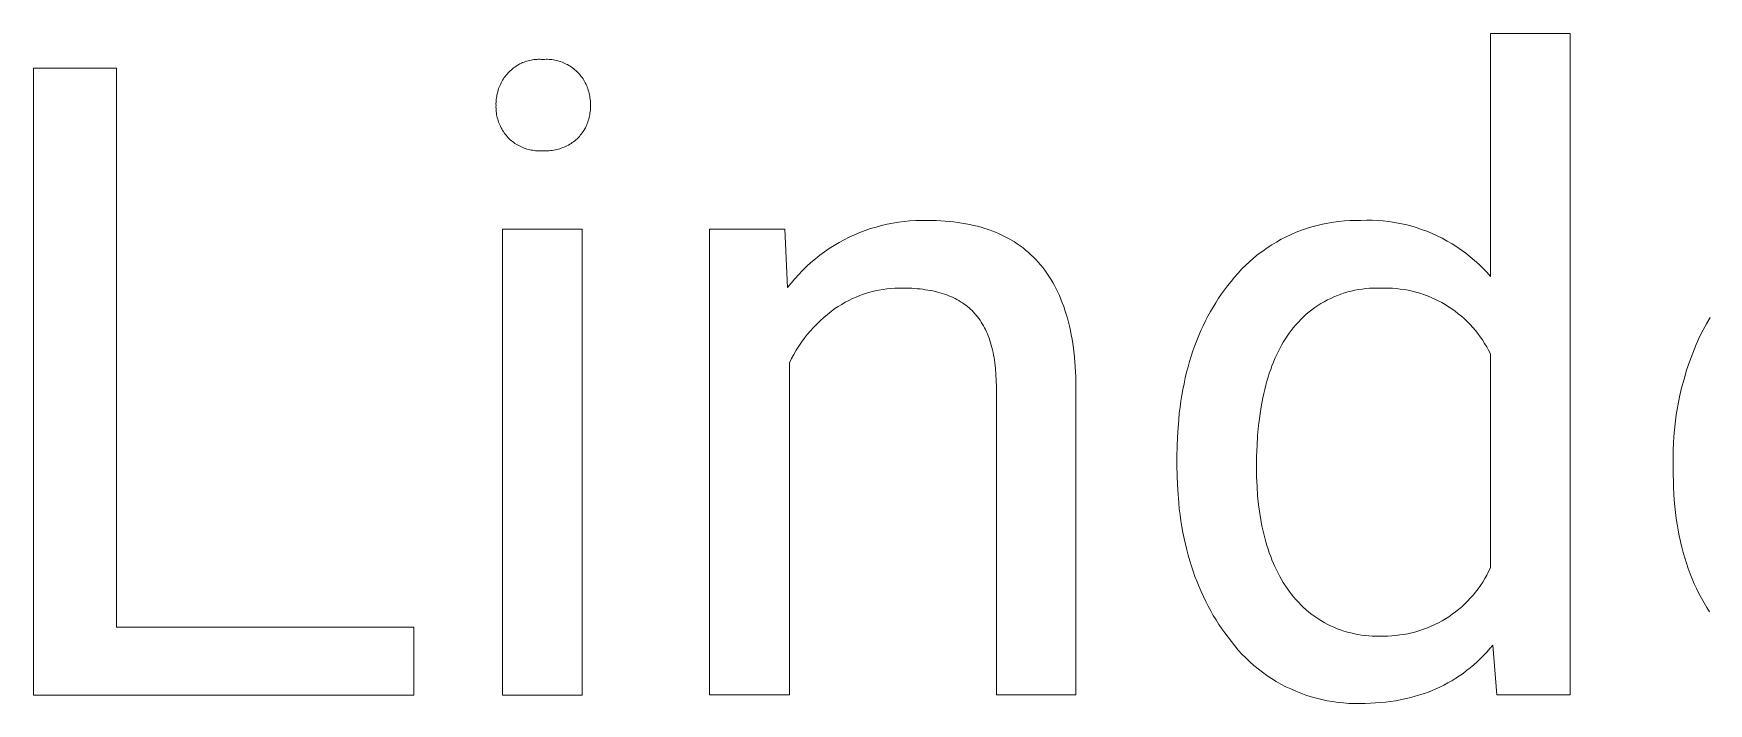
# Model space of a CAD drawing. Header units: millimetres. Extents: x -1576 to 3664, y -445 to 3215.
# Drawn here: x 2103.1 to 2235.6, y -32 to 21 of the extents above; entities that cross this region are included whole.
import ezdxf

# ---------------------------------------------------------------- set-up
doc = ezdxf.new("R2010")
doc.units = ezdxf.units.MM
doc.header["$MEASUREMENT"] = 0
doc.layers.add('Domyślny', color=7, linetype='Continuous', true_color=0x000000)

msp = doc.modelspace()

# ---------------------------------------------------------------- linework, layer by layer
at = {"layer": 'Domyślny', "color": 18, "lineweight": 15, "true_color": 0x000000}
for p, q in [((2218.35, 1.78), (2218.35, 21.01)), ((2218.35, 21.01), (2224.65, 21.01)), ((2224.65, 21.01), (2224.65, -31.34)), ((2141.45, 18.54), (2141.55, 18.6)), ((2141.55, 18.6), (2141.66, 18.65)), ((2141.66, 18.65), (2141.76, 18.7)), ((2141.76, 18.7), (2141.87, 18.74)), ((2141.87, 18.74), (2141.98, 18.78)), ((2141.98, 18.78), (2142.09, 18.82)), ((2142.09, 18.82), (2142.21, 18.85)), ((2142.21, 18.85), (2142.32, 18.88)), ((2142.32, 18.88), (2142.44, 18.9)), ((2142.44, 18.9), (2142.55, 18.92)), ((2142.55, 18.92), (2142.67, 18.94)), ((2142.67, 18.94), (2142.78, 18.95)), ((2142.78, 18.95), (2142.9, 18.96)), ((2142.9, 18.96), (2143.02, 18.97)), ((2143.02, 18.97), (2143.14, 18.97)), ((2143.14, 18.97), (2143.25, 18.96)), ((2143.25, 18.96), (2143.37, 18.96)), ((2143.37, 18.96), (2143.49, 18.96)), ((2143.49, 18.96), (2143.61, 18.97)), ((2143.61, 18.97), (2143.73, 18.97)), ((2143.73, 18.97), (2143.85, 18.96)), ((2143.85, 18.96), (2143.96, 18.95)), ((2143.96, 18.95), (2144.08, 18.94)), ((2144.08, 18.94), (2144.2, 18.92)), ((2144.2, 18.92), (2144.32, 18.9)), ((2144.32, 18.9), (2144.43, 18.87)), ((2144.43, 18.87), (2144.55, 18.84)), ((2144.55, 18.84), (2144.66, 18.81)), ((2144.66, 18.81), (2144.77, 18.78)), ((2144.77, 18.78), (2144.89, 18.73)), ((2144.89, 18.73), (2145, 18.69)), ((2145, 18.69), (2145.1, 18.64)), ((2145.1, 18.64), (2145.21, 18.59)), ((2145.21, 18.59), (2145.32, 18.54)), ((2103.05, -31.35), (2103.05, 18.27)), ((2103.05, 18.27), (2109.63, 18.27)), ((2109.63, 18.27), (2109.63, -25.99)), ((2140.11, 17.2), (2140.18, 17.3)), ((2140.18, 17.3), (2140.24, 17.41)), ((2140.24, 17.41), (2140.31, 17.51)), ((2140.31, 17.51), (2140.38, 17.61)), ((2140.38, 17.61), (2140.46, 17.71)), ((2140.46, 17.71), (2140.53, 17.8)), ((2140.53, 17.8), (2140.62, 17.89)), ((2140.62, 17.89), (2140.7, 17.98)), ((2140.7, 17.98), (2140.78, 18.06)), ((2140.78, 18.06), (2140.87, 18.14)), ((2140.87, 18.14), (2140.96, 18.21)), ((2140.96, 18.21), (2141.05, 18.28)), ((2141.05, 18.28), (2141.15, 18.35)), ((2141.15, 18.35), (2141.24, 18.42)), ((2141.24, 18.42), (2141.34, 18.48)), ((2141.34, 18.48), (2141.45, 18.54)), ((2145.32, 18.54), (2145.42, 18.48)), ((2145.42, 18.48), (2145.52, 18.42)), ((2145.52, 18.42), (2145.62, 18.35)), ((2145.62, 18.35), (2145.72, 18.28)), ((2145.72, 18.28), (2145.81, 18.21)), ((2145.81, 18.21), (2145.9, 18.14)), ((2145.9, 18.14), (2145.99, 18.06)), ((2145.99, 18.06), (2146.08, 17.98)), ((2146.08, 17.98), (2146.16, 17.89)), ((2146.16, 17.89), (2146.25, 17.8)), ((2146.25, 17.8), (2146.32, 17.71)), ((2146.32, 17.71), (2146.4, 17.61)), ((2146.4, 17.61), (2146.47, 17.51)), ((2146.47, 17.51), (2146.54, 17.41)), ((2146.54, 17.41), (2146.6, 17.3)), ((2146.6, 17.3), (2146.66, 17.2)), ((2139.67, 15.8), (2139.69, 15.92)), ((2139.69, 15.92), (2139.71, 16.04)), ((2139.71, 16.04), (2139.73, 16.16)), ((2139.73, 16.16), (2139.76, 16.28)), ((2139.76, 16.28), (2139.79, 16.4)), ((2139.79, 16.4), (2139.82, 16.52)), ((2139.82, 16.52), (2139.86, 16.64)), ((2139.86, 16.64), (2139.91, 16.75)), ((2139.91, 16.75), (2139.95, 16.87)), ((2139.95, 16.87), (2140, 16.98)), ((2140, 16.98), (2140.06, 17.09)), ((2140.06, 17.09), (2140.11, 17.2)), ((2146.66, 17.2), (2146.72, 17.09)), ((2146.72, 17.09), (2146.78, 16.98)), ((2146.78, 16.98), (2146.83, 16.87)), ((2146.83, 16.87), (2146.87, 16.75)), ((2146.87, 16.75), (2146.92, 16.64)), ((2146.92, 16.64), (2146.95, 16.52)), ((2146.95, 16.52), (2146.99, 16.4)), ((2146.99, 16.4), (2147.02, 16.28)), ((2147.02, 16.28), (2147.05, 16.16)), ((2147.05, 16.16), (2147.07, 16.04)), ((2147.07, 16.04), (2147.09, 15.92)), ((2147.09, 15.92), (2147.1, 15.8)), ((2139.65, 15.43), (2139.66, 15.56)), ((2139.66, 15.31), (2139.65, 15.43)), ((2139.65, 15.19), (2139.66, 15.31)), ((2139.66, 15.07), (2139.65, 15.19)), ((2139.66, 15.68), (2139.67, 15.8)), ((2139.66, 15.56), (2139.66, 15.68)), ((2139.66, 14.95), (2139.66, 15.07)), ((2139.67, 14.82), (2139.66, 14.95)), ((2139.69, 14.7), (2139.67, 14.82)), ((2139.7, 14.58), (2139.69, 14.7)), ((2139.73, 14.46), (2139.7, 14.58)), ((2147.07, 14.58), (2147.05, 14.46)), ((2147.09, 14.7), (2147.07, 14.58)), ((2147.11, 14.82), (2147.09, 14.7)), ((2147.1, 15.8), (2147.12, 15.68)), ((2147.12, 14.95), (2147.11, 14.82)), ((2147.12, 15.68), (2147.12, 15.56)), ((2147.12, 15.56), (2147.12, 15.43)), ((2147.12, 15.43), (2147.12, 15.31)), ((2147.12, 15.31), (2147.13, 15.19)), ((2147.13, 15.19), (2147.12, 15.07)), ((2147.12, 15.07), (2147.12, 14.95)), ((2139.75, 14.35), (2139.73, 14.46)), ((2139.79, 14.23), (2139.75, 14.35)), ((2139.82, 14.11), (2139.79, 14.23)), ((2139.86, 14), (2139.82, 14.11)), ((2139.9, 13.88), (2139.86, 14)), ((2139.95, 13.77), (2139.9, 13.88)), ((2140, 13.66), (2139.95, 13.77)), ((2140.05, 13.55), (2140, 13.66)), ((2140.11, 13.45), (2140.05, 13.55)), ((2140.17, 13.34), (2140.11, 13.45)), ((2140.24, 13.24), (2140.17, 13.34)), ((2146.61, 13.34), (2146.54, 13.24)), ((2146.67, 13.45), (2146.61, 13.34)), ((2146.73, 13.55), (2146.67, 13.45)), ((2146.78, 13.66), (2146.73, 13.55)), ((2146.83, 13.77), (2146.78, 13.66)), ((2146.88, 13.88), (2146.83, 13.77)), ((2146.92, 14), (2146.88, 13.88)), ((2146.96, 14.11), (2146.92, 14)), ((2146.99, 14.23), (2146.96, 14.11)), ((2147.02, 14.35), (2146.99, 14.23)), ((2147.05, 14.46), (2147.02, 14.35)), ((2140.31, 13.14), (2140.24, 13.24)), ((2140.38, 13.04), (2140.31, 13.14)), ((2140.45, 12.95), (2140.38, 13.04)), ((2140.53, 12.85), (2140.45, 12.95)), ((2140.62, 12.76), (2140.53, 12.85)), ((2140.7, 12.68), (2140.62, 12.76)), ((2140.78, 12.6), (2140.7, 12.68)), ((2140.87, 12.52), (2140.78, 12.6)), ((2140.96, 12.45), (2140.87, 12.52)), ((2141.06, 12.38), (2140.96, 12.45)), ((2141.15, 12.31), (2141.06, 12.38)), ((2141.25, 12.25), (2141.15, 12.31)), ((2141.35, 12.19), (2141.25, 12.25)), ((2141.45, 12.13), (2141.35, 12.19)), ((2141.56, 12.08), (2141.45, 12.13)), ((2141.66, 12.03), (2141.56, 12.08)), ((2141.77, 11.98), (2141.66, 12.03)), ((2141.88, 11.94), (2141.77, 11.98)), ((2141.99, 11.9), (2141.88, 11.94)), ((2144.94, 11.97), (2144.82, 11.92)), ((2145.05, 12.01), (2144.94, 11.97)), ((2145.16, 12.06), (2145.05, 12.01)), ((2145.27, 12.12), (2145.16, 12.06)), ((2145.38, 12.17), (2145.27, 12.12)), ((2145.49, 12.24), (2145.38, 12.17)), ((2145.59, 12.3), (2145.49, 12.24)), ((2145.69, 12.37), (2145.59, 12.3)), ((2145.79, 12.44), (2145.69, 12.37)), ((2145.89, 12.52), (2145.79, 12.44)), ((2145.98, 12.6), (2145.89, 12.52)), ((2146.08, 12.68), (2145.98, 12.6)), ((2146.16, 12.76), (2146.08, 12.68)), ((2146.25, 12.85), (2146.16, 12.76)), ((2146.32, 12.95), (2146.25, 12.85)), ((2146.4, 13.04), (2146.32, 12.95)), ((2146.47, 13.14), (2146.4, 13.04)), ((2146.54, 13.24), (2146.47, 13.14)), ((2142.1, 11.86), (2141.99, 11.9)), ((2142.21, 11.83), (2142.1, 11.86)), ((2142.33, 11.81), (2142.21, 11.83)), ((2142.44, 11.78), (2142.33, 11.81)), ((2142.56, 11.76), (2142.44, 11.78)), ((2142.67, 11.75), (2142.56, 11.76)), ((2142.79, 11.73), (2142.67, 11.75)), ((2142.9, 11.73), (2142.79, 11.73)), ((2143.02, 11.72), (2142.9, 11.73)), ((2143.14, 11.72), (2143.02, 11.72)), ((2143.26, 11.73), (2143.14, 11.72)), ((2143.37, 11.73), (2143.26, 11.73)), ((2143.49, 11.73), (2143.37, 11.73)), ((2143.62, 11.72), (2143.49, 11.73)), ((2143.74, 11.72), (2143.62, 11.72)), ((2143.86, 11.73), (2143.74, 11.72)), ((2143.99, 11.74), (2143.86, 11.73)), ((2144.11, 11.75), (2143.99, 11.74)), ((2144.23, 11.77), (2144.11, 11.75)), ((2144.35, 11.79), (2144.23, 11.77)), ((2144.47, 11.82), (2144.35, 11.79)), ((2144.59, 11.85), (2144.47, 11.82)), ((2144.71, 11.88), (2144.59, 11.85)), ((2144.82, 11.92), (2144.71, 11.88)), ((2140.16, -31.35), (2140.16, 5.52)), ((2140.16, 5.52), (2146.46, 5.52)), ((2146.46, 5.52), (2146.46, -31.35)), ((2156.55, -31.34), (2156.55, 5.53)), ((2156.55, 5.53), (2162.52, 5.53)), ((2162.52, 5.53), (2162.73, 0.89)), ((2168.44, 5.25), (2168.87, 5.41)), ((2168.87, 5.41), (2169.3, 5.56)), ((2169.3, 5.56), (2169.73, 5.69)), ((2169.73, 5.69), (2170.17, 5.81)), ((2170.17, 5.81), (2170.61, 5.91)), ((2170.61, 5.91), (2171.06, 6)), ((2171.06, 6), (2171.51, 6.08)), ((2171.51, 6.08), (2171.96, 6.13)), ((2171.96, 6.13), (2172.41, 6.18)), ((2172.41, 6.18), (2172.87, 6.2)), ((2172.87, 6.2), (2173.32, 6.21)), ((2173.32, 6.21), (2173.77, 6.21)), ((2173.77, 6.21), (2174.14, 6.21)), ((2174.14, 6.21), (2174.49, 6.2)), ((2174.49, 6.2), (2174.85, 6.18)), ((2174.85, 6.18), (2175.19, 6.16)), ((2175.19, 6.16), (2175.53, 6.13)), ((2175.53, 6.13), (2175.87, 6.09)), ((2175.87, 6.09), (2176.19, 6.05)), ((2176.19, 6.05), (2176.52, 6)), ((2176.52, 6), (2176.83, 5.95)), ((2176.83, 5.95), (2177.15, 5.89)), ((2177.15, 5.89), (2177.45, 5.82)), ((2177.45, 5.82), (2177.75, 5.75)), ((2177.75, 5.75), (2178.05, 5.67)), ((2178.05, 5.67), (2178.34, 5.58)), ((2178.34, 5.58), (2178.62, 5.49)), ((2178.62, 5.49), (2178.9, 5.39)), ((2178.9, 5.39), (2179.17, 5.28)), ((2202.99, 5.27), (2203.39, 5.43)), ((2203.39, 5.43), (2203.8, 5.57)), ((2203.8, 5.57), (2204.22, 5.7)), ((2204.22, 5.7), (2204.64, 5.82)), ((2204.64, 5.82), (2205.06, 5.92)), ((2205.06, 5.92), (2205.49, 6)), ((2205.49, 6), (2205.92, 6.07)), ((2205.92, 6.07), (2206.35, 6.13)), ((2206.35, 6.13), (2206.79, 6.17)), ((2206.79, 6.17), (2207.22, 6.2)), ((2207.22, 6.2), (2207.66, 6.21)), ((2207.66, 6.21), (2208.09, 6.21)), ((2208.09, 6.21), (2208.54, 6.22)), ((2208.54, 6.22), (2208.98, 6.22)), ((2208.98, 6.22), (2209.43, 6.2)), ((2209.43, 6.2), (2209.87, 6.17)), ((2209.87, 6.17), (2210.31, 6.12)), ((2210.31, 6.12), (2210.75, 6.05)), ((2210.75, 6.05), (2211.19, 5.97)), ((2211.19, 5.97), (2211.62, 5.88)), ((2211.62, 5.88), (2212.06, 5.77)), ((2212.06, 5.77), (2212.48, 5.64)), ((2212.48, 5.64), (2212.9, 5.5)), ((2212.9, 5.5), (2213.32, 5.35)), ((2213.32, 5.35), (2213.73, 5.18)), ((2165.65, 3.73), (2166.03, 3.99)), ((2166.03, 3.99), (2166.41, 4.23)), ((2166.41, 4.23), (2166.8, 4.46)), ((2166.8, 4.46), (2167.2, 4.68)), ((2167.2, 4.68), (2167.61, 4.88)), ((2167.61, 4.88), (2168.02, 5.07)), ((2168.02, 5.07), (2168.44, 5.25)), ((2179.17, 5.28), (2179.43, 5.17)), ((2179.43, 5.17), (2179.69, 5.05)), ((2179.69, 5.05), (2179.95, 4.92)), ((2179.95, 4.92), (2180.2, 4.79)), ((2180.2, 4.79), (2180.44, 4.65)), ((2180.44, 4.65), (2180.68, 4.51)), ((2180.68, 4.51), (2180.91, 4.36)), ((2180.91, 4.36), (2181.14, 4.2)), ((2181.14, 4.2), (2181.36, 4.03)), ((2181.36, 4.03), (2181.57, 3.86)), ((2200.33, 3.79), (2200.68, 4.04)), ((2200.68, 4.04), (2201.05, 4.28)), ((2201.05, 4.28), (2201.42, 4.5)), ((2201.42, 4.5), (2201.8, 4.72)), ((2201.8, 4.72), (2202.19, 4.91)), ((2202.19, 4.91), (2202.59, 5.1)), ((2202.59, 5.1), (2202.99, 5.27)), ((2213.73, 5.18), (2214.14, 4.99)), ((2214.14, 4.99), (2214.54, 4.8)), ((2214.54, 4.8), (2214.93, 4.58)), ((2214.93, 4.58), (2215.31, 4.36)), ((2215.31, 4.36), (2215.69, 4.12)), ((2215.69, 4.12), (2216.06, 3.87)), ((2164.25, 2.58), (2164.58, 2.88)), ((2164.58, 2.88), (2164.93, 3.18)), ((2164.93, 3.18), (2165.29, 3.46)), ((2165.29, 3.46), (2165.65, 3.73)), ((2181.57, 3.86), (2181.78, 3.69)), ((2181.78, 3.69), (2181.99, 3.5)), ((2181.99, 3.5), (2182.18, 3.31)), ((2182.18, 3.31), (2182.38, 3.12)), ((2182.38, 3.12), (2182.56, 2.91)), ((2182.56, 2.91), (2182.74, 2.7)), ((2182.74, 2.7), (2182.92, 2.49)), ((2198.68, 2.37), (2198.99, 2.68)), ((2198.99, 2.68), (2199.31, 2.97)), ((2199.31, 2.97), (2199.64, 3.26)), ((2199.64, 3.26), (2199.98, 3.53)), ((2199.98, 3.53), (2200.33, 3.79)), ((2216.06, 3.87), (2216.41, 3.61)), ((2216.41, 3.61), (2216.76, 3.33)), ((2216.76, 3.33), (2217.1, 3.04)), ((2217.1, 3.04), (2217.43, 2.74)), ((2217.43, 2.74), (2217.75, 2.43)), ((2163.01, 1.25), (2163.3, 1.59)), ((2163.3, 1.59), (2163.61, 1.93)), ((2163.61, 1.93), (2163.92, 2.26)), ((2163.92, 2.26), (2164.25, 2.58)), ((2182.92, 2.49), (2183.09, 2.27)), ((2183.09, 2.27), (2183.25, 2.04)), ((2183.25, 2.04), (2183.41, 1.8)), ((2183.41, 1.8), (2183.56, 1.56)), ((2183.56, 1.56), (2183.71, 1.31)), ((2197.55, 1.04), (2197.82, 1.39)), ((2197.82, 1.39), (2198.09, 1.73)), ((2198.09, 1.73), (2198.38, 2.05)), ((2198.38, 2.05), (2198.68, 2.37)), ((2217.75, 2.43), (2218.06, 2.11)), ((2218.06, 2.11), (2218.35, 1.78)), ((2162.73, 0.89), (2163.01, 1.25)), ((2167.86, 0.02), (2167.57, -0.12)), ((2168.15, 0.15), (2167.86, 0.02)), ((2168.44, 0.26), (2168.15, 0.15)), ((2168.74, 0.37), (2168.44, 0.26)), ((2169.04, 0.47), (2168.74, 0.37)), ((2169.35, 0.55), (2169.04, 0.47)), ((2169.65, 0.63), (2169.35, 0.55)), ((2169.96, 0.69), (2169.65, 0.63)), ((2170.28, 0.75), (2169.96, 0.69)), ((2170.59, 0.79), (2170.28, 0.75)), ((2170.91, 0.82), (2170.59, 0.79)), ((2171.22, 0.84), (2170.91, 0.82)), ((2171.54, 0.85), (2171.22, 0.84)), ((2171.86, 0.85), (2171.54, 0.85)), ((2172.32, 0.85), (2171.86, 0.85)), ((2172.55, 0.84), (2172.32, 0.85)), ((2172.77, 0.82), (2172.55, 0.84)), ((2172.99, 0.81), (2172.77, 0.82)), ((2173.21, 0.79), (2172.99, 0.81)), ((2173.42, 0.76), (2173.21, 0.79)), ((2173.63, 0.73), (2173.42, 0.76)), ((2173.83, 0.7), (2173.63, 0.73)), ((2174.03, 0.67), (2173.83, 0.7)), ((2174.23, 0.63), (2174.03, 0.67)), ((2174.42, 0.58), (2174.23, 0.63)), ((2174.61, 0.54), (2174.42, 0.58)), ((2174.79, 0.49), (2174.61, 0.54)), ((2174.97, 0.43), (2174.79, 0.49)), ((2175.15, 0.37), (2174.97, 0.43)), ((2175.32, 0.31), (2175.15, 0.37)), ((2175.49, 0.25), (2175.32, 0.31)), ((2175.66, 0.18), (2175.49, 0.25)), ((2175.82, 0.11), (2175.66, 0.18)), ((2175.98, 0.03), (2175.82, 0.11)), ((2176.13, -0.05), (2175.98, 0.03)), ((2183.71, 1.31), (2183.85, 1.06)), ((2183.85, 1.06), (2183.99, 0.8)), ((2183.99, 0.8), (2184.12, 0.53)), ((2184.12, 0.53), (2184.24, 0.26)), ((2184.24, 0.26), (2184.36, -0.02)), ((2196.61, -0.3), (2196.84, 0.05)), ((2196.84, 0.05), (2197.07, 0.39)), ((2197.07, 0.39), (2197.31, 0.72)), ((2197.31, 0.72), (2197.55, 1.04)), ((2205.71, 0.04), (2205.45, -0.08)), ((2205.97, 0.16), (2205.71, 0.04)), ((2206.24, 0.27), (2205.97, 0.16)), ((2206.51, 0.38), (2206.24, 0.27)), ((2206.79, 0.47), (2206.51, 0.38)), ((2207.06, 0.55), (2206.79, 0.47)), ((2207.34, 0.62), (2207.06, 0.55)), ((2207.63, 0.69), (2207.34, 0.62)), ((2207.91, 0.74), (2207.63, 0.69)), ((2208.2, 0.78), (2207.91, 0.74)), ((2208.49, 0.82), (2208.2, 0.78)), ((2208.78, 0.84), (2208.49, 0.82)), ((2209.07, 0.85), (2208.78, 0.84)), ((2209.35, 0.86), (2209.07, 0.85)), ((2209.64, 0.85), (2209.35, 0.86)), ((2209.96, 0.86), (2209.64, 0.85)), ((2210.28, 0.86), (2209.96, 0.86)), ((2210.59, 0.84), (2210.28, 0.86)), ((2210.91, 0.82), (2210.59, 0.84)), ((2211.22, 0.78), (2210.91, 0.82)), ((2211.53, 0.74), (2211.22, 0.78)), ((2211.84, 0.68), (2211.53, 0.74)), ((2212.15, 0.61), (2211.84, 0.68)), ((2212.46, 0.53), (2212.15, 0.61)), ((2212.76, 0.45), (2212.46, 0.53)), ((2213.06, 0.35), (2212.76, 0.45)), ((2213.36, 0.24), (2213.06, 0.35)), ((2213.65, 0.12), (2213.36, 0.24)), ((2213.94, -0.01), (2213.65, 0.12)), ((2165.88, -1.23), (2165.59, -1.47)), ((2166.18, -0.99), (2165.88, -1.23)), ((2166.48, -0.77), (2166.18, -0.99)), ((2166.74, -0.59), (2166.48, -0.77)), ((2167.01, -0.43), (2166.74, -0.59)), ((2167.29, -0.27), (2167.01, -0.43)), ((2167.57, -0.12), (2167.29, -0.27)), ((2176.28, -0.13), (2176.13, -0.05)), ((2176.42, -0.22), (2176.28, -0.13)), ((2176.56, -0.31), (2176.42, -0.22)), ((2176.7, -0.41), (2176.56, -0.31)), ((2176.83, -0.5), (2176.7, -0.41)), ((2176.96, -0.61), (2176.83, -0.5)), ((2177.09, -0.71), (2176.96, -0.61)), ((2177.21, -0.82), (2177.09, -0.71)), ((2177.33, -0.93), (2177.21, -0.82)), ((2177.44, -1.05), (2177.33, -0.93)), ((2177.55, -1.17), (2177.44, -1.05)), ((2177.66, -1.29), (2177.55, -1.17)), ((2177.76, -1.42), (2177.66, -1.29)), ((2184.36, -0.02), (2184.47, -0.31)), ((2184.47, -0.31), (2184.58, -0.6)), ((2184.58, -0.6), (2184.68, -0.9)), ((2184.68, -0.9), (2184.78, -1.21)), ((2184.78, -1.21), (2184.87, -1.52)), ((2195.99, -1.37), (2196.19, -1.01)), ((2196.19, -1.01), (2196.4, -0.65)), ((2196.4, -0.65), (2196.61, -0.3)), ((2203.78, -1.22), (2203.56, -1.42)), ((2204, -1.03), (2203.78, -1.22)), ((2204.22, -0.86), (2204, -1.03)), ((2204.46, -0.68), (2204.22, -0.86)), ((2204.7, -0.52), (2204.46, -0.68)), ((2204.94, -0.37), (2204.7, -0.52)), ((2205.19, -0.22), (2204.94, -0.37)), ((2205.45, -0.08), (2205.19, -0.22)), ((2214.22, -0.15), (2213.94, -0.01)), ((2214.5, -0.29), (2214.22, -0.15)), ((2214.77, -0.45), (2214.5, -0.29)), ((2215.04, -0.62), (2214.77, -0.45)), ((2215.3, -0.79), (2215.04, -0.62)), ((2215.56, -0.98), (2215.3, -0.79)), ((2215.81, -1.17), (2215.56, -0.98)), ((2216.05, -1.37), (2215.81, -1.17)), ((2164.53, -2.54), (2164.28, -2.83)), ((2164.78, -2.26), (2164.53, -2.54)), ((2165.04, -1.99), (2164.78, -2.26)), ((2165.31, -1.73), (2165.04, -1.99)), ((2165.59, -1.47), (2165.31, -1.73)), ((2177.86, -1.55), (2177.76, -1.42)), ((2177.96, -1.69), (2177.86, -1.55)), ((2178.05, -1.83), (2177.96, -1.69)), ((2178.14, -1.97), (2178.05, -1.83)), ((2178.23, -2.12), (2178.14, -1.97)), ((2178.31, -2.28), (2178.23, -2.12)), ((2178.39, -2.43), (2178.31, -2.28)), ((2178.47, -2.6), (2178.39, -2.43)), ((2178.54, -2.76), (2178.47, -2.6)), ((2184.87, -1.52), (2184.96, -1.84)), ((2184.96, -1.84), (2185.03, -2.17)), ((2185.03, -2.17), (2185.11, -2.5)), ((2185.11, -2.5), (2185.18, -2.84)), ((2195.27, -2.9), (2195.44, -2.51)), ((2195.44, -2.51), (2195.61, -2.12)), ((2195.61, -2.12), (2195.8, -1.74)), ((2195.8, -1.74), (2195.99, -1.37)), ((2202.59, -2.49), (2202.42, -2.72)), ((2202.77, -2.26), (2202.59, -2.49)), ((2202.96, -2.04), (2202.77, -2.26)), ((2203.15, -1.83), (2202.96, -2.04)), ((2203.35, -1.62), (2203.15, -1.83)), ((2203.56, -1.42), (2203.35, -1.62)), ((2216.29, -1.58), (2216.05, -1.37)), ((2216.52, -1.8), (2216.29, -1.58)), ((2216.74, -2.02), (2216.52, -1.8)), ((2216.95, -2.26), (2216.74, -2.02)), ((2217.16, -2.49), (2216.95, -2.26)), ((2217.35, -2.74), (2217.16, -2.49)), ((2234.93, -2.96), (2235.18, -2.46)), ((2235.18, -2.46), (2235.45, -1.96)), ((2235.45, -1.96), (2235.73, -1.47)), ((2163.61, -3.75), (2163.41, -4.07)), ((2163.83, -3.43), (2163.61, -3.75)), ((2164.05, -3.13), (2163.83, -3.43)), ((2164.28, -2.83), (2164.05, -3.13)), ((2178.61, -2.93), (2178.54, -2.76)), ((2178.67, -3.11), (2178.61, -2.93)), ((2178.73, -3.28), (2178.67, -3.11)), ((2178.79, -3.47), (2178.73, -3.28)), ((2178.85, -3.65), (2178.79, -3.47)), ((2178.9, -3.84), (2178.85, -3.65)), ((2178.95, -4.04), (2178.9, -3.84)), ((2185.18, -2.84), (2185.24, -3.18)), ((2185.24, -3.18), (2185.3, -3.53)), ((2185.3, -3.53), (2185.35, -3.89)), ((2185.35, -3.89), (2185.43, -4.62)), ((2194.81, -4.11), (2194.96, -3.7)), ((2194.96, -3.7), (2195.11, -3.29)), ((2195.11, -3.29), (2195.27, -2.9)), ((2201.68, -3.92), (2201.55, -4.18)), ((2201.82, -3.67), (2201.68, -3.92)), ((2201.96, -3.42), (2201.82, -3.67)), ((2202.11, -3.18), (2201.96, -3.42)), ((2202.26, -2.95), (2202.11, -3.18)), ((2202.42, -2.72), (2202.26, -2.95)), ((2217.54, -2.99), (2217.35, -2.74)), ((2217.72, -3.25), (2217.54, -2.99)), ((2217.89, -3.52), (2217.72, -3.25)), ((2218.06, -3.79), (2217.89, -3.52)), ((2218.21, -4.07), (2218.06, -3.79)), ((2234.36, -4.29), (2234.64, -3.62)), ((2234.64, -3.62), (2234.93, -2.96)), ((2163.04, -4.72), (2162.87, -5.06)), ((2162.87, -5.06), (2162.87, -31.34)), ((2163.22, -4.39), (2163.04, -4.72)), ((2163.41, -4.07), (2163.22, -4.39)), ((2178.99, -4.24), (2178.95, -4.04)), ((2179.03, -4.44), (2178.99, -4.24)), ((2179.07, -4.65), (2179.03, -4.44)), ((2179.1, -4.86), (2179.07, -4.65)), ((2179.13, -5.07), (2179.1, -4.86)), ((2179.18, -5.52), (2179.13, -5.07)), ((2185.43, -4.62), (2185.49, -5.38)), ((2194.42, -5.38), (2194.54, -4.95)), ((2194.54, -4.95), (2194.67, -4.52)), ((2194.67, -4.52), (2194.81, -4.11)), ((2201.06, -5.29), (2200.96, -5.58)), ((2201.18, -5), (2201.06, -5.29)), ((2201.3, -4.72), (2201.18, -5)), ((2201.42, -4.45), (2201.3, -4.72)), ((2201.55, -4.18), (2201.42, -4.45)), ((2218.35, -4.35), (2218.21, -4.07)), ((2218.35, -21.29), (2218.35, -4.35)), ((2233.88, -5.65), (2234.11, -4.97)), ((2234.11, -4.97), (2234.36, -4.29)), ((2179.22, -5.98), (2179.18, -5.52)), ((2179.24, -6.45), (2179.22, -5.98)), ((2179.25, -6.95), (2179.24, -6.45)), ((2185.49, -5.38), (2185.54, -6.17)), ((2185.54, -6.17), (2185.55, -6.98)), ((2194.11, -6.71), (2194.2, -6.26)), ((2194.2, -6.26), (2194.31, -5.81)), ((2194.31, -5.81), (2194.42, -5.38)), ((2200.66, -6.51), (2200.57, -6.83)), ((2200.75, -6.19), (2200.66, -6.51)), ((2200.85, -5.89), (2200.75, -6.19)), ((2200.96, -5.58), (2200.85, -5.89)), ((2233.48, -7.04), (2233.67, -6.34)), ((2233.67, -6.34), (2233.88, -5.65)), ((2179.25, -31.34), (2179.25, -6.95)), ((2185.55, -6.98), (2185.55, -31.34)), ((2193.86, -8.09), (2193.93, -7.62)), ((2193.93, -7.62), (2194.01, -7.16)), ((2194.01, -7.16), (2194.11, -6.71)), ((2200.34, -7.83), (2200.2, -8.54)), ((2200.41, -7.49), (2200.34, -7.83)), ((2200.49, -7.16), (2200.41, -7.49)), ((2200.57, -6.83), (2200.49, -7.16)), ((2233.18, -8.46), (2233.32, -7.75)), ((2233.32, -7.75), (2233.48, -7.04)), ((2193.68, -9.54), (2193.73, -9.05)), ((2193.73, -9.05), (2193.79, -8.57)), ((2193.79, -8.57), (2193.86, -8.09)), ((2200.09, -9.27), (2200, -10.02)), ((2200.2, -8.54), (2200.09, -9.27)), ((2232.97, -9.88), (2233.06, -9.17)), ((2233.06, -9.17), (2233.18, -8.46)), ((2193.55, -11.55), (2193.6, -10.53)), ((2193.6, -10.53), (2193.68, -9.54)), ((2200, -10.02), (2199.93, -10.81)), ((2232.85, -11.33), (2232.9, -10.6)), ((2232.9, -10.6), (2232.97, -9.88)), ((2193.54, -12.6), (2193.55, -11.55)), ((2199.88, -11.62), (2199.85, -12.45)), ((2199.93, -10.81), (2199.88, -11.62)), ((2232.82, -12.05), (2232.85, -11.33)), ((2193.54, -13.07), (2193.54, -12.6)), ((2193.56, -14.12), (2193.54, -13.07)), ((2199.85, -12.45), (2199.84, -13.32)), ((2232.82, -12.77), (2232.82, -12.05)), ((2232.82, -13.92), (2232.82, -12.77)), ((2193.6, -15.13), (2193.56, -14.12)), ((2199.84, -13.32), (2199.85, -14.09)), ((2199.85, -14.09), (2199.88, -14.84)), ((2232.83, -14.43), (2232.82, -13.92)), ((2232.84, -14.94), (2232.83, -14.43)), ((2193.68, -16.13), (2193.6, -15.13)), ((2199.88, -14.84), (2199.93, -15.58)), ((2199.93, -15.58), (2200, -16.29)), ((2232.86, -15.44), (2232.84, -14.94)), ((2232.9, -15.93), (2232.86, -15.44)), ((2193.73, -16.62), (2193.68, -16.13)), ((2193.79, -17.1), (2193.73, -16.62)), ((2193.86, -17.57), (2193.79, -17.1)), ((2200, -16.29), (2200.09, -16.98)), ((2200.09, -16.98), (2200.2, -17.64)), ((2232.94, -16.42), (2232.9, -15.93)), ((2232.99, -16.9), (2232.94, -16.42)), ((2233.05, -17.37), (2232.99, -16.9)), ((2193.94, -18.04), (2193.86, -17.57)), ((2194.02, -18.5), (2193.94, -18.04)), ((2194.11, -18.96), (2194.02, -18.5)), ((2200.2, -17.64), (2200.27, -17.97)), ((2200.27, -17.97), (2200.34, -18.29)), ((2200.34, -18.29), (2200.41, -18.6)), ((2233.12, -17.84), (2233.05, -17.37)), ((2233.2, -18.3), (2233.12, -17.84)), ((2233.28, -18.75), (2233.2, -18.3)), ((2194.21, -19.41), (2194.11, -18.96)), ((2194.32, -19.85), (2194.21, -19.41)), ((2194.43, -20.29), (2194.32, -19.85)), ((2200.41, -18.6), (2200.49, -18.91)), ((2200.49, -18.91), (2200.57, -19.22)), ((2200.57, -19.22), (2200.66, -19.52)), ((2200.66, -19.52), (2200.75, -19.81)), ((2200.75, -19.81), (2200.85, -20.1)), ((2233.38, -19.2), (2233.28, -18.75)), ((2233.49, -19.64), (2233.38, -19.2)), ((2233.6, -20.07), (2233.49, -19.64)), ((2194.56, -20.72), (2194.43, -20.29)), ((2194.69, -21.14), (2194.56, -20.72)), ((2194.82, -21.56), (2194.69, -21.14)), ((2200.85, -20.1), (2200.96, -20.38)), ((2200.96, -20.38), (2201.06, -20.66)), ((2201.06, -20.66), (2201.18, -20.93)), ((2201.18, -20.93), (2201.3, -21.19)), ((2201.3, -21.19), (2201.42, -21.45)), ((2233.73, -20.5), (2233.6, -20.07)), ((2233.86, -20.92), (2233.73, -20.5)), ((2234, -21.34), (2233.86, -20.92)), ((2194.97, -21.97), (2194.82, -21.56)), ((2195.13, -22.38), (2194.97, -21.97)), ((2195.29, -22.78), (2195.13, -22.38)), ((2201.42, -21.45), (2201.55, -21.71)), ((2201.55, -21.71), (2201.68, -21.96)), ((2201.68, -21.96), (2201.82, -22.2)), ((2201.82, -22.2), (2201.96, -22.44)), ((2201.96, -22.44), (2202.11, -22.67)), ((2217.56, -22.68), (2217.74, -22.42)), ((2217.74, -22.42), (2217.91, -22.14)), ((2217.91, -22.14), (2218.06, -21.86)), ((2218.06, -21.86), (2218.21, -21.58)), ((2218.21, -21.58), (2218.35, -21.29)), ((2234.15, -21.75), (2234, -21.34)), ((2234.31, -22.15), (2234.15, -21.75)), ((2234.48, -22.55), (2234.31, -22.15)), ((2195.46, -23.17), (2195.29, -22.78)), ((2195.64, -23.56), (2195.46, -23.17)), ((2195.82, -23.94), (2195.64, -23.56)), ((2202.11, -22.67), (2202.26, -22.9)), ((2202.26, -22.9), (2202.42, -23.12)), ((2202.42, -23.12), (2202.59, -23.35)), ((2202.59, -23.35), (2202.77, -23.58)), ((2202.77, -23.58), (2202.96, -23.8)), ((2202.96, -23.8), (2203.15, -24.01)), ((2216.54, -23.92), (2216.76, -23.69)), ((2216.76, -23.69), (2216.98, -23.45)), ((2216.98, -23.45), (2217.18, -23.2)), ((2217.18, -23.2), (2217.38, -22.95)), ((2217.38, -22.95), (2217.56, -22.68)), ((2234.66, -22.93), (2234.48, -22.55)), ((2234.85, -23.32), (2234.66, -22.93)), ((2235.05, -23.69), (2234.85, -23.32)), ((2235.26, -24.06), (2235.05, -23.69)), ((2196.01, -24.32), (2195.82, -23.94)), ((2196.22, -24.69), (2196.01, -24.32)), ((2196.42, -25.05), (2196.22, -24.69)), ((2196.64, -25.4), (2196.42, -25.05)), ((2203.15, -24.01), (2203.35, -24.22)), ((2203.35, -24.22), (2203.56, -24.42)), ((2203.56, -24.42), (2203.77, -24.61)), ((2203.77, -24.61), (2203.99, -24.8)), ((2203.99, -24.8), (2204.22, -24.97)), ((2204.22, -24.97), (2204.45, -25.14)), ((2204.45, -25.14), (2204.69, -25.3)), ((2214.79, -25.32), (2215.06, -25.15)), ((2215.06, -25.15), (2215.33, -24.96)), ((2215.33, -24.96), (2215.58, -24.77)), ((2215.58, -24.77), (2215.83, -24.57)), ((2215.83, -24.57), (2216.08, -24.36)), ((2216.08, -24.36), (2216.31, -24.15)), ((2216.31, -24.15), (2216.54, -23.92)), ((2235.47, -24.43), (2235.26, -24.06)), ((2235.7, -24.78), (2235.47, -24.43)), ((2109.63, -25.99), (2133.15, -25.99)), ((2133.15, -25.99), (2133.15, -31.35)), ((2196.87, -25.76), (2196.64, -25.4)), ((2197.1, -26.1), (2196.87, -25.76)), ((2197.34, -26.44), (2197.1, -26.1)), ((2197.59, -26.77), (2197.34, -26.44)), ((2204.69, -25.3), (2204.93, -25.46)), ((2204.93, -25.46), (2205.18, -25.6)), ((2205.18, -25.6), (2205.43, -25.74)), ((2205.43, -25.74), (2205.69, -25.87)), ((2205.69, -25.87), (2205.95, -25.99)), ((2205.95, -25.99), (2206.22, -26.1)), ((2206.22, -26.1), (2206.48, -26.2)), ((2206.48, -26.2), (2206.76, -26.29)), ((2206.76, -26.29), (2207.03, -26.37)), ((2207.03, -26.37), (2207.31, -26.44)), ((2207.31, -26.44), (2207.59, -26.51)), ((2207.59, -26.51), (2207.87, -26.56)), ((2211.51, -26.56), (2211.82, -26.5)), ((2211.82, -26.5), (2212.14, -26.43)), ((2212.14, -26.43), (2212.45, -26.34)), ((2212.45, -26.34), (2212.76, -26.25)), ((2212.76, -26.25), (2213.06, -26.15)), ((2213.06, -26.15), (2213.36, -26.04)), ((2213.36, -26.04), (2213.66, -25.91)), ((2213.66, -25.91), (2213.95, -25.78)), ((2213.95, -25.78), (2214.23, -25.64)), ((2214.23, -25.64), (2214.52, -25.48)), ((2214.52, -25.48), (2214.79, -25.32)), ((2197.85, -27.12), (2197.59, -26.77)), ((2198.12, -27.46), (2197.85, -27.12)), ((2198.4, -27.79), (2198.12, -27.46)), ((2198.69, -28.11), (2198.4, -27.79)), ((2207.87, -26.56), (2208.16, -26.61)), ((2208.16, -26.61), (2208.44, -26.64)), ((2208.44, -26.64), (2208.73, -26.67)), ((2208.73, -26.67), (2209.02, -26.68)), ((2209.02, -26.68), (2209.3, -26.69)), ((2209.3, -26.69), (2209.59, -26.68)), ((2209.59, -26.68), (2209.91, -26.69)), ((2209.91, -26.69), (2210.23, -26.68)), ((2210.23, -26.68), (2210.55, -26.67)), ((2210.55, -26.67), (2210.87, -26.64)), ((2210.87, -26.64), (2211.19, -26.6)), ((2211.19, -26.6), (2211.51, -26.56)), ((2218.3, -27.68), (2218.06, -27.96)), ((2218.54, -27.4), (2218.3, -27.68)), ((2218.86, -31.34), (2218.54, -27.4)), ((2198.99, -28.42), (2198.69, -28.11)), ((2199.31, -28.72), (2198.99, -28.42)), ((2199.63, -29.01), (2199.31, -28.72)), ((2199.97, -29.28), (2199.63, -29.01)), ((2217.03, -28.97), (2216.75, -29.2)), ((2217.29, -28.73), (2217.03, -28.97)), ((2217.55, -28.48), (2217.29, -28.73)), ((2217.81, -28.23), (2217.55, -28.48)), ((2218.06, -27.96), (2217.81, -28.23)), ((2200.31, -29.55), (2199.97, -29.28)), ((2200.66, -29.8), (2200.31, -29.55)), ((2201.02, -30.04), (2200.66, -29.8)), ((2201.39, -30.27), (2201.02, -30.04)), ((2201.77, -30.48), (2201.39, -30.27)), ((2202.15, -30.69), (2201.77, -30.48)), ((2214.99, -30.39), (2214.67, -30.56)), ((2215.3, -30.22), (2214.99, -30.39)), ((2215.6, -30.03), (2215.3, -30.22)), ((2215.9, -29.84), (2215.6, -30.03)), ((2216.19, -29.64), (2215.9, -29.84)), ((2216.47, -29.42), (2216.19, -29.64)), ((2216.75, -29.2), (2216.47, -29.42)), ((2133.15, -31.35), (2103.05, -31.35)), ((2146.46, -31.35), (2140.16, -31.35)), ((2162.87, -31.34), (2156.55, -31.34)), ((2185.55, -31.34), (2179.25, -31.34)), ((2202.55, -30.87), (2202.15, -30.69)), ((2202.94, -31.05), (2202.55, -30.87)), ((2203.35, -31.21), (2202.94, -31.05)), ((2203.75, -31.36), (2203.35, -31.21)), ((2204.17, -31.49), (2203.75, -31.36)), ((2204.59, -31.61), (2204.17, -31.49)), ((2205.01, -31.71), (2204.59, -31.61)), ((2205.43, -31.8), (2205.01, -31.71)), ((2205.86, -31.87), (2205.43, -31.8)), ((2210.83, -31.8), (2210.45, -31.86)), ((2211.21, -31.73), (2210.83, -31.8)), ((2211.58, -31.66), (2211.21, -31.73)), ((2211.95, -31.57), (2211.58, -31.66)), ((2212.31, -31.48), (2211.95, -31.57)), ((2212.67, -31.37), (2212.31, -31.48)), ((2213.02, -31.26), (2212.67, -31.37)), ((2213.36, -31.14), (2213.02, -31.26)), ((2213.7, -31.01), (2213.36, -31.14)), ((2214.03, -30.87), (2213.7, -31.01)), ((2214.35, -30.72), (2214.03, -30.87)), ((2214.67, -30.56), (2214.35, -30.72)), ((2224.65, -31.34), (2218.86, -31.34)), ((2206.29, -31.93), (2205.86, -31.87)), ((2206.72, -31.98), (2206.29, -31.93)), ((2207.15, -32.01), (2206.72, -31.98)), ((2207.59, -32.02), (2207.15, -32.01)), ((2208.02, -32.02), (2207.59, -32.02)), ((2208.44, -32.02), (2208.02, -32.02)), ((2208.85, -32), (2208.44, -32.02)), ((2209.26, -31.98), (2208.85, -32)), ((2209.66, -31.95), (2209.26, -31.98)), ((2210.06, -31.91), (2209.66, -31.95)), ((2210.45, -31.86), (2210.06, -31.91))]:
    msp.add_line(p, q, dxfattribs=at)

doc.saveas('drawing.dxf')
